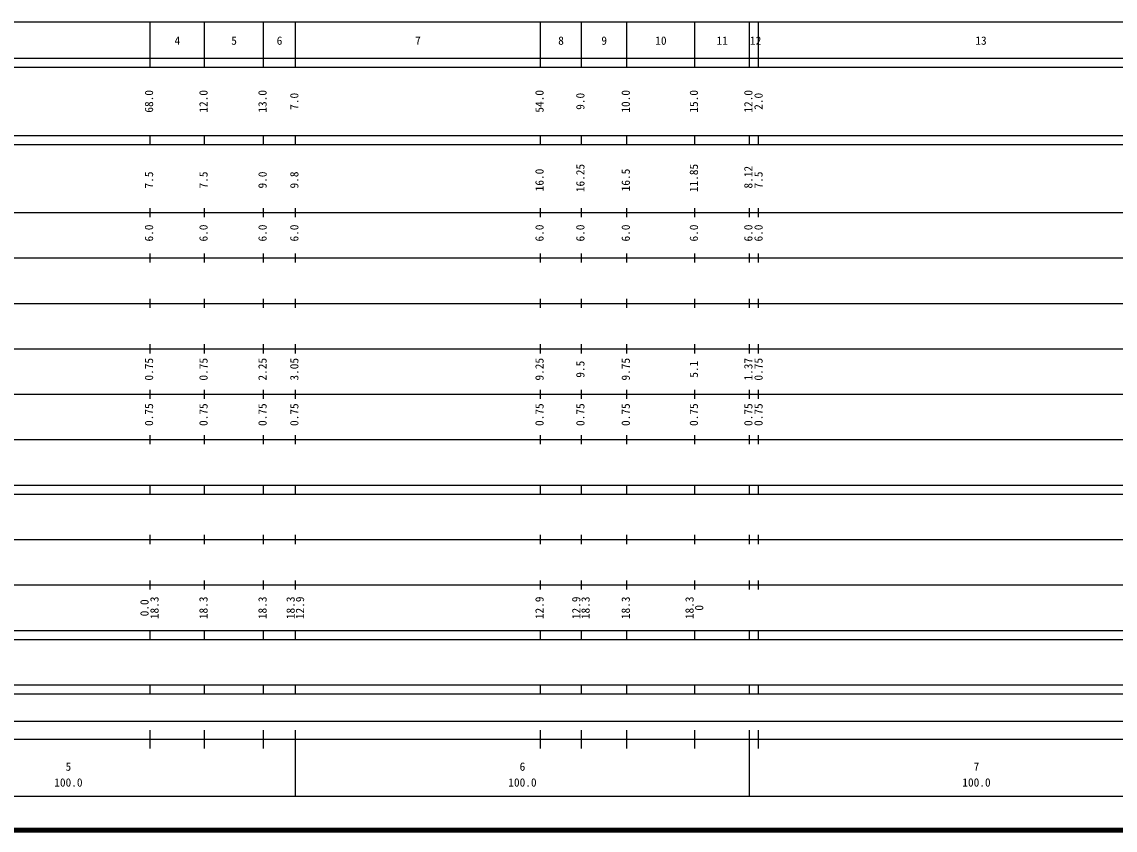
# Model space of a CAD drawing. Units: millimetres on the paper, enlarged 1000 times. Extents: x 40000 to 680000, y 20000 to 380000.
# Drawn here: x 307754 to 548539, y 20000 to 198000 of the extents above; entities that cross this region are included whole.
import ezdxf
from ezdxf.enums import TextEntityAlignment as Align

# ---------------------------------------------------------------- set-up
doc = ezdxf.new("R2010")
doc.units = ezdxf.units.MM
doc.header["$LTSCALE"] = 1000
doc.layers.add('M-TTL', color=2, linetype='Continuous', lineweight=140)
doc.layers.add('M-TTL-BAND', color=7, linetype='Continuous', lineweight=25)
doc.styles.add('ＭＳ ゴシック', font='')
doc.styles.get('ＭＳ ゴシック').set_extended_font_data('MS Gothic')

msp = doc.modelspace()

# ---------------------------------------------------------------- linework, layer by layer
at = {"layer": 'M-TTL'}
msp.add_line((40000, 20000), (680000, 20000), dxfattribs=at)
at = {"layer": 'M-TTL-BAND'}
for p, q in [((68000, 198000), (579000, 198000)), ((336000, 188000), (336000, 198000)), ((348000, 188000), (348000, 198000)), ((361000, 188000), (361000, 198000)), ((368000, 188000), (368000, 198000)), ((422000, 188000), (422000, 198000)), ((431000, 188000), (431000, 198000)), ((441000, 188000), (441000, 198000)), ((456000, 188000), (456000, 198000)), ((468000, 188000), (468000, 198000)), ((470000, 188000), (470000, 198000)), ((40000, 190000), (579000, 190000)), ((40000, 188000), (579000, 188000)), ((40000, 173000), (579000, 173000)), ((40000, 171000), (579000, 171000)), ((336000, 171000), (336000, 173000)), ((348000, 171000), (348000, 173000)), ((361000, 171000), (361000, 173000)), ((368000, 171000), (368000, 173000)), ((422000, 171000), (422000, 173000)), ((431000, 171000), (431000, 173000)), ((441000, 171000), (441000, 173000)), ((456000, 171000), (456000, 173000)), ((468000, 171000), (468000, 173000)), ((470000, 171000), (470000, 173000)), ((336000, 155000), (336000, 157000)), ((348000, 155000), (348000, 157000)), ((361000, 155000), (361000, 157000)), ((368000, 155000), (368000, 157000)), ((422000, 155000), (422000, 157000)), ((431000, 155000), (431000, 157000)), ((441000, 155000), (441000, 157000)), ((456000, 155000), (456000, 157000)), ((468000, 155000), (468000, 157000)), ((470000, 155000), (470000, 157000)), ((40000, 156000), (579000, 156000)), ((336000, 145000), (336000, 147000)), ((348000, 145000), (348000, 147000)), ((361000, 145000), (361000, 147000)), ((368000, 145000), (368000, 147000)), ((422000, 145000), (422000, 147000)), ((431000, 145000), (431000, 147000)), ((441000, 145000), (441000, 147000)), ((456000, 145000), (456000, 147000)), ((468000, 145000), (468000, 147000)), ((470000, 145000), (470000, 147000)), ((46000, 146000), (579000, 146000)), ((52000, 136000), (579000, 136000)), ((336000, 135000), (336000, 137000)), ((348000, 135000), (348000, 137000)), ((361000, 135000), (361000, 137000)), ((368000, 135000), (368000, 137000)), ((422000, 135000), (422000, 137000)), ((431000, 135000), (431000, 137000)), ((441000, 135000), (441000, 137000)), ((456000, 135000), (456000, 137000)), ((468000, 135000), (468000, 137000)), ((470000, 135000), (470000, 137000)), ((46000, 126000), (579000, 126000)), ((336000, 125000), (336000, 127000)), ((348000, 125000), (348000, 127000)), ((361000, 125000), (361000, 127000)), ((368000, 125000), (368000, 127000)), ((422000, 125000), (422000, 127000)), ((431000, 125000), (431000, 127000)), ((441000, 125000), (441000, 127000)), ((456000, 125000), (456000, 127000)), ((468000, 125000), (468000, 127000)), ((470000, 125000), (470000, 127000)), ((52000, 116000), (579000, 116000)), ((336000, 115000), (336000, 117000)), ((348000, 115000), (348000, 117000)), ((361000, 115000), (361000, 117000)), ((368000, 115000), (368000, 117000)), ((422000, 115000), (422000, 117000)), ((431000, 115000), (431000, 117000)), ((441000, 115000), (441000, 117000)), ((456000, 115000), (456000, 117000)), ((468000, 115000), (468000, 117000)), ((470000, 115000), (470000, 117000)), ((46000, 106000), (579000, 106000)), ((336000, 105000), (336000, 107000)), ((348000, 105000), (348000, 107000)), ((361000, 105000), (361000, 107000)), ((368000, 105000), (368000, 107000)), ((422000, 105000), (422000, 107000)), ((431000, 105000), (431000, 107000)), ((441000, 105000), (441000, 107000)), ((456000, 105000), (456000, 107000)), ((468000, 105000), (468000, 107000)), ((470000, 105000), (470000, 107000)), ((40000, 96000), (579000, 96000)), ((40000, 94000), (579000, 94000)), ((336000, 94000), (336000, 96000)), ((348000, 94000), (348000, 96000)), ((361000, 94000), (361000, 96000)), ((368000, 94000), (368000, 96000)), ((422000, 94000), (422000, 96000)), ((431000, 94000), (431000, 96000)), ((441000, 94000), (441000, 96000)), ((456000, 94000), (456000, 96000)), ((468000, 94000), (468000, 96000)), ((470000, 94000), (470000, 96000)), ((336000, 83000), (336000, 85000)), ((348000, 83000), (348000, 85000)), ((361000, 83000), (361000, 85000)), ((368000, 83000), (368000, 85000)), ((422000, 83000), (422000, 85000)), ((431000, 83000), (431000, 85000)), ((441000, 83000), (441000, 85000)), ((456000, 83000), (456000, 85000)), ((468000, 83000), (468000, 85000)), ((470000, 83000), (470000, 85000)), ((49000, 84000), (579000, 84000)), ((336000, 73000), (336000, 75000)), ((348000, 73000), (348000, 75000)), ((361000, 73000), (361000, 75000)), ((368000, 73000), (368000, 75000)), ((422000, 73000), (422000, 75000)), ((431000, 73000), (431000, 75000)), ((441000, 73000), (441000, 75000)), ((456000, 73000), (456000, 75000)), ((468000, 73000), (468000, 75000)), ((470000, 73000), (470000, 75000)), ((40000, 74000), (579000, 74000)), ((40000, 64000), (579000, 64000)), ((336000, 62000), (336000, 64000)), ((348000, 62000), (348000, 64000)), ((361000, 62000), (361000, 64000)), ((368000, 62000), (368000, 64000)), ((422000, 62000), (422000, 64000)), ((431000, 62000), (431000, 64000)), ((441000, 62000), (441000, 64000)), ((456000, 62000), (456000, 64000)), ((468000, 62000), (468000, 64000)), ((470000, 62000), (470000, 64000)), ((40000, 62000), (579000, 62000)), ((40000, 52000), (579000, 52000)), ((336000, 50000), (336000, 52000)), ((348000, 50000), (348000, 52000)), ((361000, 50000), (361000, 52000)), ((368000, 50000), (368000, 52000)), ((422000, 50000), (422000, 52000)), ((431000, 50000), (431000, 52000)), ((441000, 50000), (441000, 52000)), ((456000, 50000), (456000, 52000)), ((468000, 50000), (468000, 52000)), ((470000, 50000), (470000, 52000)), ((40000, 50000), (579000, 50000)), ((71000, 44000), (565000, 44000)), ((336000, 38000), (336000, 42000)), ((348000, 38000), (348000, 42000)), ((361000, 38000), (361000, 42000)), ((368000, 27500), (368000, 42000)), ((422000, 38000), (422000, 42000)), ((431000, 38000), (431000, 42000)), ((441000, 38000), (441000, 42000)), ((456000, 38000), (456000, 42000)), ((468000, 27500), (468000, 42000)), ((470000, 38000), (470000, 42000)), ((40000, 40000), (579000, 40000)), ((68000, 27500), (579000, 27500))]:
    msp.add_line(p, q, dxfattribs=at)

# ---------------------------------------------------------------- texts
at = {"layer": 'M-TTL-BAND', "style": 'ＭＳ ゴシック'}
for s, p in [('4', (342000, 192405)), ('5', (354500, 192405)), ('6', (364500, 192405)), ('7', (395000, 192405)), ('8', (426500, 192405)), ('9', (436000, 192405)), ('10', (448500, 192405)), ('11', (462000, 192405)), ('12', (469362, 192405)), ('13', (519000, 192405)), ('5', (318000, 32523)), ('6', (418000, 32523)), ('7', (518000, 32523)), ('100.0', (318000, 29033)), ('100.0', (418000, 29033)), ('100.0', (518000, 29033))]:
    msp.add_text(s, height=1833, dxfattribs=at).set_placement(p, align=Align.BOTTOM_CENTER)
for s, p in [('68.0', (337210, 180500)), ('12.0', (349210, 180500)), ('13.0', (362210, 180500)), ('7.0', (369210, 180500)), ('54.0', (423210, 180500)), ('9.0', (432210, 180500)), ('10.0', (442210, 180500)), ('15.0', (457210, 180500)), ('12.0', (469210, 180500)), ('2.0', (471446, 180500)), ('16.25', (432210, 163609)), ('11.85', (457210, 163609)), ('8.12', (469210, 163788)), ('7.5', (337210, 163174)), ('7.5', (349210, 163174)), ('9.0', (362210, 163174)), ('9.8', (369210, 163174)), ('16.0', (423210, 163174)), ('16.5', (442210, 163174)), ('7.5', (471446, 163174)), ('6.0', (337210, 151500)), ('6.0', (349210, 151500)), ('6.0', (362210, 151500)), ('6.0', (369210, 151500)), ('6.0', (423210, 151500)), ('6.0', (432210, 151500)), ('6.0', (442210, 151500)), ('6.0', (457210, 151500)), ('6.0', (469210, 151500)), ('6.0', (471446, 151500)), ('0.75', (337210, 121500)), ('0.75', (349210, 121500)), ('2.25', (362210, 121500)), ('3.05', (369210, 121500)), ('9.25', (423210, 121500)), ('9.5', (432210, 121500)), ('9.75', (442210, 121500)), ('5.1', (457210, 121500)), ('1.37', (469210, 121500)), ('0.75', (471446, 121500)), ('0.75', (337210, 111500)), ('0.75', (349210, 111500)), ('0.75', (362210, 111500)), ('0.75', (369210, 111500)), ('0.75', (423210, 111500)), ('0.75', (432210, 111500)), ('0.75', (442210, 111500)), ('0.75', (457210, 111500)), ('0.75', (469210, 111500)), ('0.75', (471446, 111500)), ('0.0', (336214, 68957)), ('18.3', (338418, 68957)), ('18.3', (349210, 68957)), ('18.3', (362210, 68957)), ('18.3', (368396, 68957)), ('12.9', (370467, 68957)), ('12.9', (423210, 68957)), ('12.9', (431313, 68957)), ('18.3', (433355, 68957)), ('18.3', (442210, 68957)), ('18.3', (456255, 68957)), ('0', (458381, 68957))]:
    msp.add_text(s, height=1833, rotation=90, dxfattribs=at).set_placement(p, align=Align.BOTTOM_CENTER)

doc.saveas('drawing.dxf')
